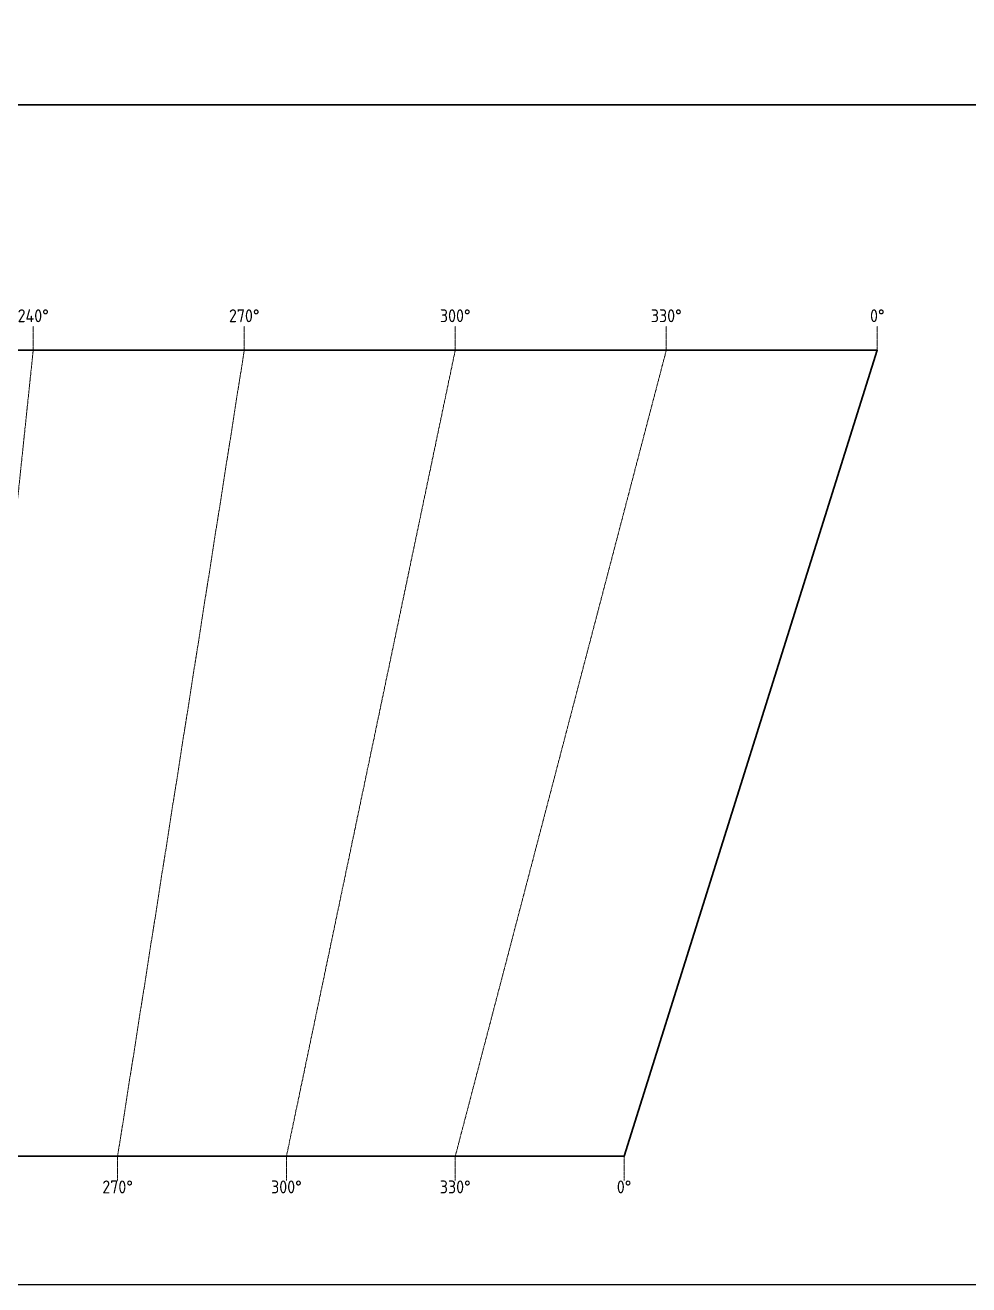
# Model space of a CAD drawing. Header units: millimetres. Extents: x -1950 to 46825, y 0 to 25443.
# Drawn here: x 11243 to 17093, y 6886 to 14700 of the extents above; entities that cross this region are included whole.
import ezdxf
from ezdxf.enums import TextEntityAlignment as Align

# ---------------------------------------------------------------- set-up
doc = ezdxf.new("R2010")
doc.units = ezdxf.units.MM
doc.linetypes.add('AM_DIN_G_W050', pattern=[13.75, 9.75, -1.5, 1, -1.5])
doc.layers.add('AM_VIEWS', color=1, linetype='Continuous', lineweight=25, plot=False)
for name, color, linetype, lineweight in [('CONT3', 7, 'Continuous', 25), ('Kontur_035', 2, 'Continuous', 35), ('Mitte_018', 4, 'AM_DIN_G_W050', 18)]:
    doc.layers.add(name, color=color, linetype=linetype, lineweight=lineweight)
doc.layers.add('Text_2', color=3, linetype='Continuous')
doc.styles.add('ISOCP', font='isocp.shx', dxfattribs={"height": 7})

# ---------------------------------------------------------------- blocks, each defined once
blk = doc.blocks.new('*U480')
at = {"layer": 'Kontur_035'}
blk.add_lwpolyline([(6280, 0), (-6280, 0), (-7850, 5000), (7850, 5000)], close=True, dxfattribs=at)
at = {"layer": 'Mitte_018'}
for p, q in [((7850, 5000), (7850, 5150)), ((6280, 0), (6280, -150))]:
    blk.add_line(p, q, dxfattribs=at)
for points in [[(2093.3, -150), (2093.3, 0), (2616.7, 5000), (2616.7, 5150)], [(3140, -150), (3140, 0), (3925, 5000), (3925, 5150)], [(4186.7, -150), (4186.7, 0), (5233.3, 5000), (5233.3, 5150)], [(5233.3, -150), (5233.3, 0), (6541.7, 5000), (6541.7, 5150)]]:
    blk.add_lwpolyline(points, dxfattribs=at)
at = {"layer": 'Text_2', "style": 'ISOCP'}
for s, p in [('240%%D', (2616.7, 5150)), ('270%%D', (3925, 5150)), ('300%%D', (5233.3, 5150)), ('330%%D', (6541.7, 5150)), ('0%%D', (7850, 5150))]:
    blk.add_text(s, height=80, dxfattribs=at).set_placement(p, align=Align.BOTTOM_CENTER)
for s, p in [('270%%D', (3140, -150)), ('300%%D', (4186.7, -150)), ('330%%D', (5233.3, -150)), ('0%%D', (6280, -150))]:
    blk.add_text(s, height=80, dxfattribs=at).set_placement(p, align=Align.TOP_CENTER)

msp = doc.modelspace()

# ---------------------------------------------------------------- linework, layer by layer
at = {"layer": 'AM_VIEWS'}
for points in [[(-133.3, 25443.4), (17225.1, 25443.4), (17225.1, 14205.9), (-133.3, 14205.9)], [(-133.3, 14205.9), (17225.1, 14205.9), (17225.1, 6886.3), (-133.3, 6886.3)]]:
    msp.add_lwpolyline(points, close=True, dxfattribs=at)

# ---------------------------------------------------------------- block references
at = {"layer": 'CONT3'}
msp.add_blockref('*U480', (8676, 7683.5), dxfattribs=at)

doc.saveas('drawing.dxf')
